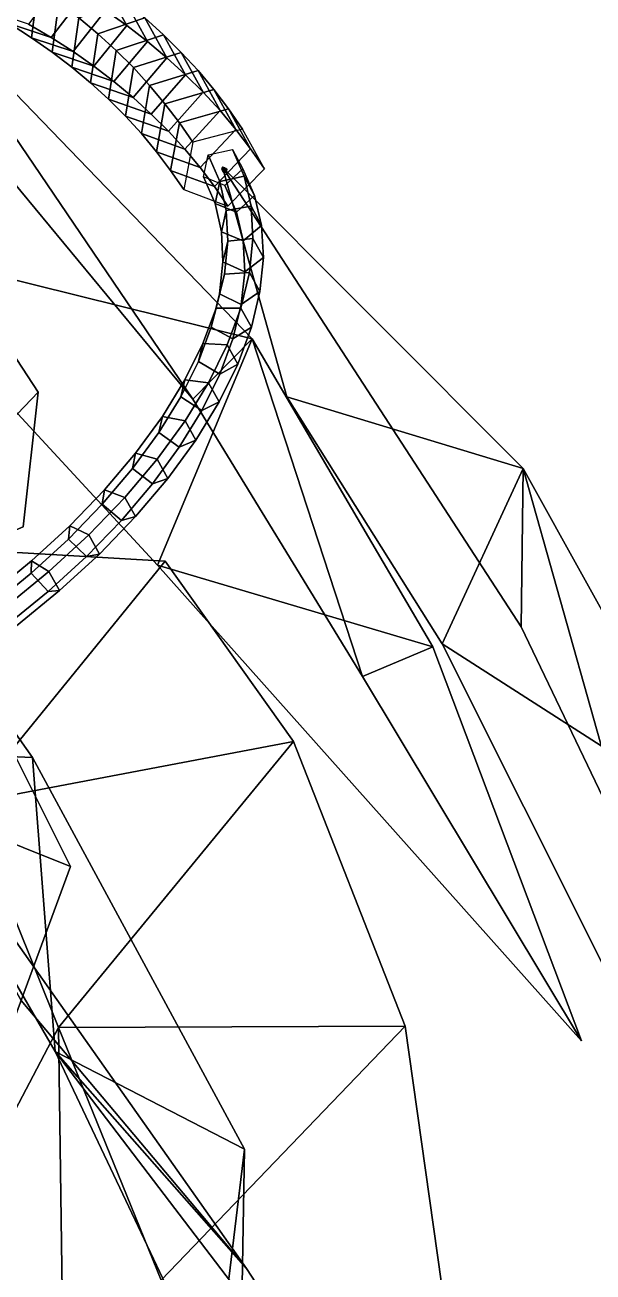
# Model space of a CAD drawing. Header units: metres. Extents: x -219 to 389, y -251 to 301.
# Drawn here: x 354.96 to 364.28, y -46.9 to -26.41 of the extents above; entities that cross this region are included whole.
import ezdxf

# ---------------------------------------------------------------- set-up
doc = ezdxf.new("R2010")
doc.units = ezdxf.units.M

msp = doc.modelspace()

# ---------------------------------------------------------------- linework, layer by layer
at = {"layer": 'Breeder_Intrnd', "color": 3}
for points in [[(354.8154, -25.5733, 876.4304), (355.1725, -25.8034, 877.0526), (355.0687, -26.6214, 876.8098), (354.7175, -26.395, 876.1978)], [(356.278, -26.1755, 876.2803), (356.63, -26.4226, 876.9232), (356.269, -25.7659, 877.3732), (355.9169, -25.5189, 876.7303)], [(355.0194, -26.4009, 875.0953), (355.3908, -26.6201, 875.713), (355.9111, -25.9395, 875.6416), (355.5295, -25.7146, 875.0074)], [(355.1725, -25.8034, 877.0526), (355.5152, -26.0442, 877.6788), (355.4057, -26.8583, 877.4258), (355.0687, -26.6214, 876.8098)], [(356.63, -26.4226, 876.9232), (356.9669, -26.6806, 877.5699), (356.6059, -26.02393, 878.02), (356.269, -25.7659, 877.3732)], [(355.3908, -26.6201, 875.713), (355.748, -26.8501, 876.3352), (356.278, -26.1755, 876.2803), (355.9111, -25.9395, 875.6416)], [(354.3523, -26.1794, 875.5901), (354.7175, -26.395, 876.1978), (355.3908, -26.6201, 875.713), (355.0194, -26.4009, 875.0953)], [(355.5152, -26.0442, 877.6788), (355.8432, -26.2955, 878.3087), (355.7281, -27.1057, 878.0454), (355.4057, -26.8583, 877.4258)], [(355.748, -26.8501, 876.3352), (356.0907, -27.09092, 876.9615), (356.63, -26.4226, 876.9232), (356.278, -26.1755, 876.2803)], [(356.6059, -26.02393, 878.02), (356.9276, -26.2926, 878.6701), (356.1563, -26.5574, 878.942), (355.8432, -26.2955, 878.3087)], [(356.9669, -26.6806, 877.5699), (357.2886, -26.9493, 878.22), (356.9276, -26.2926, 878.6701), (356.6059, -26.02393, 878.02)], [(354.7175, -26.395, 876.1978), (355.0687, -26.6214, 876.8098), (355.748, -26.8501, 876.3352), (355.3908, -26.6201, 875.713)], [(355.8432, -26.2955, 878.3087), (356.1563, -26.5574, 878.942), (356.036, -27.3633, 878.6683), (355.7281, -27.1057, 878.0454)], [(356.0907, -27.09092, 876.9615), (356.4187, -27.3423, 877.5914), (356.9669, -26.6806, 877.5699), (356.63, -26.4226, 876.9232)], [(356.9276, -26.2926, 878.6701), (357.2337, -26.5719, 879.3232), (356.4543, -26.8295, 879.5782), (356.1563, -26.5574, 878.942)], [(357.2886, -26.9493, 878.22), (357.5948, -27.2285, 878.8732), (357.2337, -26.5719, 879.3232), (356.9276, -26.2926, 878.6701)], [(355.0687, -26.6214, 876.8098), (355.4057, -26.8583, 877.4258), (356.0907, -27.09092, 876.9615), (355.748, -26.8501, 876.3352)], [(356.1563, -26.5574, 878.942), (356.4543, -26.8295, 879.5782), (356.329, -27.6311, 879.2941), (356.036, -27.3633, 878.6683)], [(357.2337, -26.5719, 879.3232), (357.5243, -26.8615, 879.9789), (356.7371, -27.1118, 880.2169), (356.4543, -26.8295, 879.5782)], [(357.5948, -27.2285, 878.8732), (357.8853, -27.5182, 879.5289), (357.5243, -26.8615, 879.9789), (357.2337, -26.5719, 879.3232)], [(356.4543, -26.8295, 879.5782), (356.7371, -27.1118, 880.2169), (356.607, -27.9088, 879.9223), (356.329, -27.6311, 879.2941)], [(356.4187, -27.3423, 877.5914), (356.7318, -27.6041, 878.2247), (357.2886, -26.9493, 878.22), (356.9669, -26.6806, 877.5699)], [(355.4057, -26.8583, 877.4258), (355.7281, -27.1057, 878.0454), (356.4187, -27.3423, 877.5914), (356.0907, -27.09092, 876.9615)], [(356.7318, -27.6041, 878.2247), (357.0298, -27.8763, 878.8608), (357.5948, -27.2285, 878.8732), (357.2886, -26.9493, 878.22)], [(357.5243, -26.8615, 879.9789), (357.799, -27.1614, 880.6369), (357.0044, -27.404, 880.8578), (356.7371, -27.1118, 880.2169)], [(357.8853, -27.5182, 879.5289), (358.16, -27.8181, 880.1869), (357.799, -27.1614, 880.6369), (357.5243, -26.8615, 879.9789)], [(355.7281, -27.1057, 878.0454), (356.036, -27.3633, 878.6683), (356.7318, -27.6041, 878.2247), (356.4187, -27.3423, 877.5914)], [(356.7371, -27.1118, 880.2169), (357.0044, -27.404, 880.8578), (356.8698, -28.1963, 880.5527), (356.607, -27.9088, 879.9223)], [(357.799, -27.1614, 880.6369), (358.0576, -27.4714, 881.2967), (357.2562, -27.7061, 881.5004), (357.0044, -27.404, 880.8578)], [(357.0298, -27.8763, 878.8608), (357.3126, -28.1585, 879.4996), (357.8853, -27.5182, 879.5289), (357.5948, -27.2285, 878.8732)], [(358.16, -27.8181, 880.1869), (358.4187, -28.1281, 880.8467), (358.0576, -27.4714, 881.2967), (357.799, -27.1614, 880.6369)], [(356.036, -27.3633, 878.6683), (356.329, -27.6311, 879.2941), (357.0298, -27.8763, 878.8608), (356.7318, -27.6041, 878.2247)], [(357.0044, -27.404, 880.8578), (357.2562, -27.7061, 881.5004), (357.1173, -28.4935, 881.1848), (356.8698, -28.1963, 880.5527)], [(356.329, -27.6311, 879.2941), (356.607, -27.9088, 879.9223), (357.3126, -28.1585, 879.4996), (357.0298, -27.8763, 878.8608)], [(358.0576, -27.4714, 881.2967), (358.3001, -27.7912, 881.9579), (357.4922, -28.01774, 882.1445), (357.2562, -27.7061, 881.5004)], [(357.3126, -28.1585, 879.4996), (357.5799, -28.4508, 880.1404), (358.16, -27.8181, 880.1869), (357.8853, -27.5182, 879.5289)], [(358.4187, -28.1281, 880.8467), (358.6612, -28.4479, 881.5079), (358.3001, -27.7912, 881.9579), (358.0576, -27.4714, 881.2967)], [(357.2562, -27.7061, 881.5004), (357.4922, -28.01774, 882.1445), (357.3493, -28.8001, 881.8183), (357.1173, -28.4935, 881.1848)], [(358.3001, -27.7912, 881.9579), (358.5263, -28.1207, 882.6202), (357.7123, -28.3387, 882.7896), (357.4922, -28.01774, 882.1445)], [(357.5799, -28.4508, 880.1404), (357.8317, -28.7528, 880.7831), (358.4187, -28.1281, 880.8467), (358.16, -27.8181, 880.1869)], [(358.6612, -28.4479, 881.5079), (358.8874, -28.7774, 882.1702), (358.5263, -28.1207, 882.6202), (358.3001, -27.7912, 881.9579)], [(356.607, -27.9088, 879.9223), (356.8698, -28.1963, 880.5527), (357.5799, -28.4508, 880.1404), (357.3126, -28.1585, 879.4996)], [(357.4922, -28.01774, 882.1445), (357.7123, -28.3387, 882.7896), (357.5657, -29.1159, 882.4528), (357.3493, -28.8001, 881.8183)], [(356.8698, -28.1963, 880.5527), (357.1173, -28.4935, 881.1848), (357.8317, -28.7528, 880.7831), (357.5799, -28.4508, 880.1404)], [(357.8317, -28.7528, 880.7831), (358.0677, -29.06447, 881.4271), (358.6612, -28.4479, 881.5079), (358.4187, -28.1281, 880.8467)], [(358.0677, -29.06447, 881.4271), (358.2878, -29.3855, 882.0722), (358.8874, -28.7774, 882.1702), (358.6612, -28.4479, 881.5079)], [(357.1173, -28.4935, 881.1848), (357.3493, -28.8001, 881.8183), (358.0677, -29.06447, 881.4271), (357.8317, -28.7528, 880.7831)], [(357.3493, -28.8001, 881.8183), (357.5657, -29.1159, 882.4528), (358.2878, -29.3855, 882.0722), (358.0677, -29.06447, 881.4271)]]:
    msp.add_3dface(points, dxfattribs=at)
at = {"layer": 'Breeder_Leaf', "color": 3}
for points in [[(352.8228, -28.8484, 895.997), (355.1752, -32.4427, 893.3918), (351.7573, -36.02292, 892.0449)], [(352.8228, -28.8484, 895.997), (351.7573, -36.02292, 892.0449), (355.1752, -32.4427, 893.3918)], [(351.7573, -36.02292, 892.0449), (355.1752, -32.4427, 893.3918), (354.9269, -34.657, 890.091)], [(351.7573, -36.02292, 892.0449), (354.9269, -34.657, 890.091), (355.1752, -32.4427, 893.3918)], [(351.4908, -33.3392, 861.9722), (355.084, -38.4451, 858.3467), (352.6009, -38.3329, 869.0089)], [(351.4908, -33.3392, 861.9722), (352.6009, -38.3329, 869.0089), (355.084, -38.4451, 858.3467)], [(354.0267, -39.1915, 889.5268), (353.4138, -34.9946, 887.5948), (357.2599, -35.218, 885.6701)], [(354.0267, -39.1915, 889.5268), (357.2599, -35.218, 885.6701), (353.4138, -34.9946, 887.5948)], [(354.0267, -39.1915, 889.5268), (357.2599, -35.218, 885.6701), (359.3654, -38.1832, 882.3113)], [(354.0267, -39.1915, 889.5268), (359.3654, -38.1832, 882.3113), (357.2599, -35.218, 885.6701)], [(352.5932, -38.9875, 890.5348), (353.9252, -36.6734, 886.7147), (355.7035, -40.2331, 885.0676)], [(352.5932, -38.9875, 890.5348), (355.7035, -40.2331, 885.0676), (353.9252, -36.6734, 886.7147)], [(354.0267, -39.1915, 889.5268), (359.3654, -38.1832, 882.3113), (355.5102, -42.88, 886.1258)], [(354.0267, -39.1915, 889.5268), (355.5102, -42.88, 886.1258), (359.3654, -38.1832, 882.3113)], [(359.3654, -38.1832, 882.3113), (361.1984, -42.8597, 879.1144), (355.5102, -42.88, 886.1258)], [(359.3654, -38.1832, 882.3113), (355.5102, -42.88, 886.1258), (361.1984, -42.8597, 879.1144)], [(352.6009, -38.3329, 869.0089), (355.084, -38.4451, 858.3467), (355.4525, -43.2751, 864.7285)], [(352.6009, -38.3329, 869.0089), (355.4525, -43.2751, 864.7285), (355.084, -38.4451, 858.3467)], [(358.5912, -46.8369, 870.4844), (352.6009, -38.3329, 869.0089), (355.4525, -43.2751, 864.7285)], [(358.5912, -46.8369, 870.4844), (355.4525, -43.2751, 864.7285), (352.6009, -38.3329, 869.0089)], [(352.6009, -38.3329, 869.0089), (358.5912, -46.8369, 870.4844), (354.8986, -42.4355, 874.9968)], [(352.6009, -38.3329, 869.0089), (354.8986, -42.4355, 874.9968), (358.5912, -46.8369, 870.4844)], [(355.084, -38.4451, 858.3467), (358.5589, -44.8767, 855.9496), (355.4525, -43.2751, 864.7285)], [(355.084, -38.4451, 858.3467), (355.4525, -43.2751, 864.7285), (358.5589, -44.8767, 855.9496)], [(352.5932, -38.9875, 890.5348), (355.7035, -40.2331, 885.0676), (354.0584, -44.6939, 883.6886)], [(352.5932, -38.9875, 890.5348), (354.0584, -44.6939, 883.6886), (355.7035, -40.2331, 885.0676)], [(353.1349, -47.3993, 889.7804), (354.0267, -39.1915, 889.5268), (355.5102, -42.88, 886.1258)], [(353.1349, -47.3993, 889.7804), (355.5102, -42.88, 886.1258), (354.0267, -39.1915, 889.5268)], [(355.5102, -42.88, 886.1258), (355.6318, -51.5431, 886.19), (353.1349, -47.3993, 889.7804)], [(355.5102, -42.88, 886.1258), (353.1349, -47.3993, 889.7804), (355.6318, -51.5431, 886.19)], [(355.5102, -42.88, 886.1258), (361.1984, -42.8597, 879.1144), (357.1912, -47.0294, 882.3101)], [(355.5102, -42.88, 886.1258), (357.1912, -47.0294, 882.3101), (361.1984, -42.8597, 879.1144)], [(355.6318, -51.5431, 886.19), (355.5102, -42.88, 886.1258), (357.1912, -47.0294, 882.3101)], [(355.6318, -51.5431, 886.19), (357.1912, -47.0294, 882.3101), (355.5102, -42.88, 886.1258)], [(361.1984, -42.8597, 879.1144), (361.9979, -48.5191, 876.3604), (357.1912, -47.0294, 882.3101)], [(361.1984, -42.8597, 879.1144), (357.1912, -47.0294, 882.3101), (361.9979, -48.5191, 876.3604)], [(355.4525, -43.2751, 864.7285), (358.5589, -44.8767, 855.9496), (358.4802, -49.6588, 859.3769)], [(355.4525, -43.2751, 864.7285), (358.4802, -49.6588, 859.3769), (358.5589, -44.8767, 855.9496)], [(358.4802, -49.6588, 859.3769), (361.0667, -50.6439, 864.3911), (355.4525, -43.2751, 864.7285)], [(358.4802, -49.6588, 859.3769), (355.4525, -43.2751, 864.7285), (361.0667, -50.6439, 864.3911)], [(355.4525, -43.2751, 864.7285), (361.0667, -50.6439, 864.3911), (358.5912, -46.8369, 870.4844)], [(355.4525, -43.2751, 864.7285), (358.5912, -46.8369, 870.4844), (361.0667, -50.6439, 864.3911)], [(358.5589, -44.8767, 855.9496), (357.1456, -56.6161, 854.2147), (358.4802, -49.6588, 859.3769)], [(358.5589, -44.8767, 855.9496), (358.4802, -49.6588, 859.3769), (357.1456, -56.6161, 854.2147)]]:
    msp.add_3dface(points, dxfattribs=at)
at = {"layer": 'Breeder_Mrstm', "color": 3}
for points in [[(358.1985, -28.7461, 882.4208), (358.1911, -28.7823, 882.5116), (358.2104, -28.7646, 882.5167)], [(358.1985, -28.7461, 882.4208), (358.2104, -28.7646, 882.5167), (358.1911, -28.7823, 882.5116)], [(358.1911, -28.7823, 882.5116), (358.1992, -28.8023, 882.5458), (358.2104, -28.7646, 882.5167)], [(358.1911, -28.7823, 882.5116), (358.2104, -28.7646, 882.5167), (358.1992, -28.8023, 882.5458)], [(358.1985, -28.7461, 882.4208), (358.2079, -28.8156, 882.4893), (358.1975, -28.7968, 882.5051)], [(358.1985, -28.7461, 882.4208), (358.1975, -28.7968, 882.5051), (358.2079, -28.8156, 882.4893)], [(358.1975, -28.7968, 882.5051), (358.2006, -28.7713, 882.5208), (358.1985, -28.7461, 882.4208)], [(358.1975, -28.7968, 882.5051), (358.1985, -28.7461, 882.4208), (358.2006, -28.7713, 882.5208)], [(358.1975, -28.7968, 882.5051), (358.2121, -28.8143, 882.5384), (358.2006, -28.7713, 882.5208)], [(358.1975, -28.7968, 882.5051), (358.2006, -28.7713, 882.5208), (358.2121, -28.8143, 882.5384)], [(358.2079, -28.8156, 882.4893), (358.221, -28.8365, 882.5214), (358.1975, -28.7968, 882.5051)], [(358.2079, -28.8156, 882.4893), (358.1975, -28.7968, 882.5051), (358.221, -28.8365, 882.5214)], [(358.1975, -28.7968, 882.5051), (358.221, -28.8365, 882.5214), (358.2121, -28.8143, 882.5384)], [(358.1975, -28.7968, 882.5051), (358.2121, -28.8143, 882.5384), (358.221, -28.8365, 882.5214)], [(358.1985, -28.7461, 882.4208), (358.2485, -28.8059, 882.4803), (358.2241, -28.8136, 882.4877)], [(358.1985, -28.7461, 882.4208), (358.2241, -28.8136, 882.4877), (358.2485, -28.8059, 882.4803)], [(358.2241, -28.8136, 882.4877), (358.1987, -28.8084, 882.503), (358.1985, -28.7461, 882.4208)], [(358.2241, -28.8136, 882.4877), (358.1985, -28.7461, 882.4208), (358.1987, -28.8084, 882.503)], [(358.1985, -28.7461, 882.4208), (358.257, -28.7673, 882.4966), (358.2531, -28.7924, 882.4883)], [(358.1985, -28.7461, 882.4208), (358.2531, -28.7924, 882.4883), (358.257, -28.7673, 882.4966)], [(358.2531, -28.7924, 882.4883), (358.2355, -28.8167, 882.4863), (358.1985, -28.7461, 882.4208)], [(358.2531, -28.7924, 882.4883), (358.1985, -28.7461, 882.4208), (358.2355, -28.8167, 882.4863)], [(358.1985, -28.7461, 882.4208), (358.2217, -28.7528, 882.5159), (358.2448, -28.7623, 882.5061)], [(358.1985, -28.7461, 882.4208), (358.2448, -28.7623, 882.5061), (358.2217, -28.7528, 882.5159)], [(358.2448, -28.7623, 882.5061), (358.2605, -28.7847, 882.4937), (358.1985, -28.7461, 882.4208)], [(358.2448, -28.7623, 882.5061), (358.1985, -28.7461, 882.4208), (358.2605, -28.7847, 882.4937)], [(358.2104, -28.7646, 882.5167), (358.2393, -28.7564, 882.515), (358.1985, -28.7461, 882.4208)], [(358.2104, -28.7646, 882.5167), (358.1985, -28.7461, 882.4208), (358.2393, -28.7564, 882.515)], [(358.2241, -28.8136, 882.4877), (358.2375, -28.8282, 882.5228), (358.1987, -28.8084, 882.503)], [(358.2241, -28.8136, 882.4877), (358.1987, -28.8084, 882.503), (358.2375, -28.8282, 882.5228)], [(358.1987, -28.8084, 882.503), (358.2375, -28.8282, 882.5228), (358.2136, -28.817, 882.5359)], [(358.1987, -28.8084, 882.503), (358.2136, -28.817, 882.5359), (358.2375, -28.8282, 882.5228)], [(358.2104, -28.7646, 882.5167), (358.1992, -28.8023, 882.5458), (358.2223, -28.7845, 882.5497)], [(358.2104, -28.7646, 882.5167), (358.2223, -28.7845, 882.5497), (358.1992, -28.8023, 882.5458)], [(358.2006, -28.7713, 882.5208), (358.2121, -28.8143, 882.5384), (358.2189, -28.7876, 882.5488)], [(358.2006, -28.7713, 882.5208), (358.2189, -28.7876, 882.5488), (358.2121, -28.8143, 882.5384)], [(358.2104, -28.7646, 882.5167), (358.2223, -28.7845, 882.5497), (358.2393, -28.7564, 882.515)], [(358.2104, -28.7646, 882.5167), (358.2393, -28.7564, 882.515), (358.2223, -28.7845, 882.5497)], [(358.2217, -28.7528, 882.5159), (358.2299, -28.7679, 882.5524), (358.2448, -28.7623, 882.5061)], [(358.2217, -28.7528, 882.5159), (358.2448, -28.7623, 882.5061), (358.2299, -28.7679, 882.5524)], [(358.2393, -28.7564, 882.515), (358.2223, -28.7845, 882.5497), (358.2503, -28.7793, 882.5422)], [(358.2393, -28.7564, 882.515), (358.2503, -28.7793, 882.5422), (358.2223, -28.7845, 882.5497)], [(358.2485, -28.8059, 882.4803), (358.2647, -28.8224, 882.5134), (358.2241, -28.8136, 882.4877)], [(358.2485, -28.8059, 882.4803), (358.2241, -28.8136, 882.4877), (358.2647, -28.8224, 882.5134)], [(358.2241, -28.8136, 882.4877), (358.2647, -28.8224, 882.5134), (358.2375, -28.8282, 882.5228)], [(358.2241, -28.8136, 882.4877), (358.2375, -28.8282, 882.5228), (358.2647, -28.8224, 882.5134)], [(358.2448, -28.7623, 882.5061), (358.2299, -28.7679, 882.5524), (358.2537, -28.7808, 882.5409)], [(358.2448, -28.7623, 882.5061), (358.2537, -28.7808, 882.5409), (358.2299, -28.7679, 882.5524)], [(358.2531, -28.7924, 882.4883), (358.263, -28.8076, 882.5244), (358.2355, -28.8167, 882.4863)], [(358.2531, -28.7924, 882.4883), (358.2355, -28.8167, 882.4863), (358.263, -28.8076, 882.5244)], [(358.2355, -28.8167, 882.4863), (358.263, -28.8076, 882.5244), (358.2411, -28.827, 882.5216)], [(358.2355, -28.8167, 882.4863), (358.2411, -28.827, 882.5216), (358.263, -28.8076, 882.5244)], [(358.2448, -28.7623, 882.5061), (358.2537, -28.7808, 882.5409), (358.2605, -28.7847, 882.4937)], [(358.2448, -28.7623, 882.5061), (358.2605, -28.7847, 882.4937), (358.2537, -28.7808, 882.5409)], [(358.257, -28.7673, 882.4966), (358.2702, -28.7803, 882.5325), (358.2531, -28.7924, 882.4883)], [(358.257, -28.7673, 882.4966), (358.2531, -28.7924, 882.4883), (358.2702, -28.7803, 882.5325)], [(358.2531, -28.7924, 882.4883), (358.2702, -28.7803, 882.5325), (358.263, -28.8076, 882.5244)], [(358.2531, -28.7924, 882.4883), (358.263, -28.8076, 882.5244), (358.2702, -28.7803, 882.5325)], [(358.2605, -28.7847, 882.4937), (358.2537, -28.7808, 882.5409), (358.2636, -28.8038, 882.5255)], [(358.2605, -28.7847, 882.4937), (358.2636, -28.8038, 882.5255), (358.2537, -28.7808, 882.5409)]]:
    msp.add_3dface(points, dxfattribs=at)
at = {"layer": 'Breeder_Petiole', "color": 3}
for points in [[(358.3628, -28.4585, 882.5403), (358.554, -28.8973, 883.3339), (358.1537, -28.9845, 883.3821), (357.9625, -28.5458, 882.5884)], [(358.536, -28.7736, 882.3243), (358.7272, -29.2124, 883.118), (358.554, -28.8973, 883.3339), (358.3628, -28.4585, 882.5403)], [(357.9625, -28.5458, 882.5884), (358.1537, -28.9845, 883.3821), (358.0775, -29.3468, 883.2002), (357.8863, -28.908, 882.4066)], [(358.2386, -29.04804, 882.2443), (358.4298, -29.4868, 883.0379), (358.7272, -29.2124, 883.118), (358.536, -28.7736, 882.3243)], [(357.8863, -28.908, 882.4066), (358.0775, -29.3468, 883.2002), (358.4298, -29.4868, 883.0379), (358.2386, -29.04804, 882.2443)], [(358.1537, -28.9845, 883.3821), (358.2617, -29.4576, 884.159), (358.1815, -29.8081, 883.9568), (358.0775, -29.3468, 883.2002)], [(358.554, -28.8973, 883.3339), (358.6682, -29.3895, 884.1437), (358.2617, -29.4576, 884.159), (358.1537, -28.9845, 883.3821)], [(358.7272, -29.2124, 883.118), (358.8414, -29.7046, 883.9278), (358.6682, -29.3895, 884.1437), (358.554, -28.8973, 883.3339)], [(358.4298, -29.4868, 883.0379), (358.5378, -29.9599, 883.8148), (358.8414, -29.7046, 883.9278), (358.7272, -29.2124, 883.118)], [(358.0775, -29.3468, 883.2002), (358.1815, -29.8081, 883.9568), (358.5378, -29.9599, 883.8148), (358.4298, -29.4868, 883.0379)], [(358.2617, -29.4576, 884.159), (358.288, -29.9653, 884.9209), (358.2061, -30.3031, 884.6989), (358.1815, -29.8081, 883.9568)], [(358.6682, -29.3895, 884.1437), (358.6974, -29.9179, 884.9381), (358.288, -29.9653, 884.9209), (358.2617, -29.4576, 884.159)], [(358.8414, -29.7046, 883.9278), (358.8706, -30.233, 884.7222), (358.6974, -29.9179, 884.9381), (358.6682, -29.3895, 884.1437)], [(358.1815, -29.8081, 883.9568), (358.2061, -30.3031, 884.6989), (358.5641, -30.4676, 884.5767), (358.5378, -29.9599, 883.8148)], [(358.5378, -29.9599, 883.8148), (358.5641, -30.4676, 884.5767), (358.8706, -30.233, 884.7222), (358.8414, -29.7046, 883.9278)], [(358.288, -29.9653, 884.9209), (358.2325, -30.5028, 885.6606), (358.151, -30.827, 885.4191), (358.2061, -30.3031, 884.6989)], [(358.6974, -29.9179, 884.9381), (358.6412, -30.4773, 885.7095), (358.2325, -30.5028, 885.6606), (358.288, -29.9653, 884.9209)], [(358.8706, -30.233, 884.7222), (358.8145, -30.7924, 885.4935), (358.6412, -30.4773, 885.7095), (358.6974, -29.9179, 884.9381)], [(358.2061, -30.3031, 884.6989), (358.151, -30.827, 885.4191), (358.5086, -31.00506, 885.3164), (358.5641, -30.4676, 884.5767)], [(358.5641, -30.4676, 884.5767), (358.5086, -31.00506, 885.3164), (358.8145, -30.7924, 885.4935), (358.8706, -30.233, 884.7222)], [(358.2325, -30.5028, 885.6606), (358.0956, -31.06481, 886.3709), (358.0166, -31.3748, 886.1106), (358.151, -30.827, 885.4191)], [(358.6412, -30.4773, 885.7095), (358.5004, -31.06256, 886.4504), (358.0956, -31.06481, 886.3709), (358.2325, -30.5028, 885.6606)], [(358.8145, -30.7924, 885.4935), (358.6736, -31.3776, 886.2344), (358.5004, -31.06256, 886.4504), (358.6412, -30.4773, 885.7095)], [(358.151, -30.827, 885.4191), (358.0166, -31.3748, 886.1106), (358.3718, -31.567, 886.0267), (358.5086, -31.00506, 885.3164)], [(358.5086, -31.00506, 885.3164), (358.3718, -31.567, 886.0267), (358.6736, -31.3776, 886.2344), (358.8145, -30.7924, 885.4935)], [(358.0956, -31.06481, 886.3709), (357.8788, -31.6459, 887.045), (357.8044, -31.9411, 886.7667), (358.0166, -31.3748, 886.1106)], [(358.5004, -31.06256, 886.4504), (358.2761, -31.6678, 887.1536), (357.8788, -31.6459, 887.045), (358.0956, -31.06481, 886.3709)], [(358.6736, -31.3776, 886.2344), (358.4493, -31.9828, 886.9377), (358.2761, -31.6678, 887.1536), (358.5004, -31.06256, 886.4504)], [(358.0166, -31.3748, 886.1106), (357.8044, -31.9411, 886.7667), (358.1549, -32.1481, 886.7007), (358.3718, -31.567, 886.0267)], [(358.3718, -31.567, 886.0267), (358.1549, -32.1481, 886.7007), (358.4493, -31.9828, 886.9377), (358.6736, -31.3776, 886.2344)], [(357.8788, -31.6459, 887.045), (357.584, -32.2406, 887.6763), (357.5162, -32.5205, 887.381), (357.8044, -31.9411, 886.7667)], [(358.2761, -31.6678, 887.1536), (357.9706, -32.2872, 887.8124), (357.584, -32.2406, 887.6763), (357.8788, -31.6459, 887.045)], [(358.4493, -31.9828, 886.9377), (358.1438, -32.6023, 887.5965), (357.9706, -32.2872, 887.8124), (358.2761, -31.6678, 887.1536)], [(357.8044, -31.9411, 886.7667), (357.5162, -32.5205, 887.381), (357.8602, -32.7428, 887.3321), (358.1549, -32.1481, 886.7007)], [(358.1549, -32.1481, 886.7007), (357.8602, -32.7428, 887.3321), (358.1438, -32.6023, 887.5965), (358.4493, -31.9828, 886.9377)], [(357.584, -32.2406, 887.6763), (357.2142, -32.8431, 888.2587), (357.155, -33.1075, 887.9478), (357.5162, -32.5205, 887.381)], [(357.9706, -32.2872, 887.8124), (357.5868, -32.915, 888.4205), (357.2142, -32.8431, 888.2587), (357.584, -32.2406, 887.6763)], [(358.1438, -32.6023, 887.5965), (357.76, -33.2301, 888.2046), (357.5868, -32.915, 888.4205), (357.9706, -32.2872, 887.8124)], [(357.5162, -32.5205, 887.381), (357.155, -33.1075, 887.9478), (357.4904, -33.3453, 887.9146), (357.8602, -32.7428, 887.3321)], [(357.8602, -32.7428, 887.3321), (357.4904, -33.3453, 887.9146), (357.76, -33.2301, 888.2046), (358.1438, -32.6023, 887.5965)], [(357.2142, -32.8431, 888.2587), (356.7729, -33.4476, 888.7867), (356.7242, -33.6964, 888.4614), (357.155, -33.1075, 887.9478)], [(357.5868, -32.915, 888.4205), (357.1283, -33.5449, 888.972), (356.7729, -33.4476, 888.7867), (357.2142, -32.8431, 888.2587)], [(357.76, -33.2301, 888.2046), (357.3016, -33.86, 888.756), (357.1283, -33.5449, 888.972), (357.5868, -32.915, 888.4205)], [(357.155, -33.1075, 887.9478), (356.7242, -33.6964, 888.4614), (357.049, -33.9498, 888.4426), (357.4904, -33.3453, 887.9146)], [(357.4904, -33.3453, 887.9146), (357.049, -33.9498, 888.4426), (357.3016, -33.86, 888.756), (357.76, -33.2301, 888.2046)], [(356.7729, -33.4476, 888.7867), (356.2643, -34.04836, 889.2552), (356.2279, -34.2815, 888.9171), (356.7242, -33.6964, 888.4614)], [(357.1283, -33.5449, 888.972), (356.5997, -34.1711, 889.4615), (356.2643, -34.04836, 889.2552), (356.7729, -33.4476, 888.7867)], [(357.3016, -33.86, 888.756), (356.7729, -34.4862, 889.2456), (356.5997, -34.1711, 889.4615), (357.1283, -33.5449, 888.972)], [(356.7242, -33.6964, 888.4614), (356.2279, -34.2815, 888.9171), (356.5404, -34.5506, 888.9111), (357.049, -33.9498, 888.4426)], [(357.049, -33.9498, 888.4426), (356.5404, -34.5506, 888.9111), (356.7729, -34.4862, 889.2456), (357.3016, -33.86, 888.756)], [(356.2643, -34.04836, 889.2552), (355.6933, -34.6394, 889.6598), (355.6709, -34.8572, 889.3102), (356.2279, -34.2815, 888.9171)], [(356.5997, -34.1711, 889.4615), (356.006, -34.7873, 889.8845), (355.6933, -34.6394, 889.6598), (356.2643, -34.04836, 889.2552)], [(356.7729, -34.4862, 889.2456), (356.1792, -35.1024, 889.6685), (356.006, -34.7873, 889.8845), (356.5997, -34.1711, 889.4615)], [(356.2279, -34.2815, 888.9171), (355.6709, -34.8572, 889.3102), (355.9695, -35.1417, 889.3156), (356.5404, -34.5506, 888.9111)], [(356.5404, -34.5506, 888.9111), (355.9695, -35.1417, 889.3156), (356.1792, -35.1024, 889.6685), (356.7729, -34.4862, 889.2456)], [(355.6933, -34.6394, 889.6598), (355.0655, -35.2153, 889.9964), (355.0586, -35.4179, 889.6372), (355.6709, -34.8572, 889.3102)], [(356.006, -34.7873, 889.8845), (355.3529, -35.3878, 890.2367), (355.0655, -35.2153, 889.9964), (355.6933, -34.6394, 889.6598)], [(356.1792, -35.1024, 889.6685), (355.5261, -35.7029, 890.0208), (355.3529, -35.3878, 890.2367), (356.006, -34.7873, 889.8845)], [(355.6709, -34.8572, 889.3102), (355.0586, -35.4179, 889.6372), (355.3416, -35.7175, 889.6522), (355.9695, -35.1417, 889.3156)], [(355.3529, -35.3878, 890.2367), (354.6467, -35.9667, 890.5148), (354.3869, -35.7703, 890.2618), (355.0655, -35.2153, 889.9964)], [(355.0655, -35.2153, 889.9964), (354.3869, -35.7703, 890.2618), (354.3969, -35.9583, 889.8948), (355.0586, -35.4179, 889.6372)], [(355.9695, -35.1417, 889.3156), (355.3416, -35.7175, 889.6522), (355.5261, -35.7029, 890.0208), (356.1792, -35.1024, 889.6685)], [(355.0586, -35.4179, 889.6372), (354.3969, -35.9583, 889.8948), (354.663, -36.2725, 889.9176), (355.3416, -35.7175, 889.6522)], [(355.5261, -35.7029, 890.0208), (354.82, -36.2817, 890.2989), (354.6467, -35.9667, 890.5148), (355.3529, -35.3878, 890.2367)], [(355.3416, -35.7175, 889.6522), (354.663, -36.2725, 889.9176), (354.82, -36.2817, 890.2989), (355.5261, -35.7029, 890.0208)]]:
    msp.add_3dface(points, dxfattribs=at)
at = {"layer": 'Breeder_Stipule', "color": 3}
for points in [[(353.1473, -25.8165, 856.6751), (352.222, -29.9646, 849.4016), (358.6855, -31.567, 851.5476)], [(353.1473, -25.8165, 856.6751), (358.6855, -31.567, 851.5476), (352.222, -29.9646, 849.4016)], [(358.6855, -31.567, 851.5476), (357.7138, -32.559, 858.0552), (353.1473, -25.8165, 856.6751)], [(358.6855, -31.567, 851.5476), (353.1473, -25.8165, 856.6751), (357.7138, -32.559, 858.0552)], [(353.1473, -25.8165, 856.6751), (357.7138, -32.559, 858.0552), (354.413, -28.5746, 862.4083)], [(353.1473, -25.8165, 856.6751), (354.413, -28.5746, 862.4083), (357.7138, -32.559, 858.0552)], [(358.1985, -28.7461, 882.4208), (359.2535, -32.5212, 874.1456), (363.1337, -33.6978, 878.0312)], [(358.1985, -28.7461, 882.4208), (363.1337, -33.6978, 878.0312), (359.2535, -32.5212, 874.1456)], [(363.1337, -33.6978, 878.0312), (363.1007, -36.2989, 882.7056), (358.1985, -28.7461, 882.4208)], [(363.1337, -33.6978, 878.0312), (358.1985, -28.7461, 882.4208), (363.1007, -36.2989, 882.7056)], [(358.6855, -31.567, 851.5476), (352.222, -29.9646, 849.4016), (357.131, -35.2839, 846.7953)], [(358.6855, -31.567, 851.5476), (357.131, -35.2839, 846.7953), (352.222, -29.9646, 849.4016)], [(358.6855, -31.567, 851.5476), (357.131, -35.2839, 846.7953), (361.6537, -36.6284, 847.9361)], [(358.6855, -31.567, 851.5476), (361.6537, -36.6284, 847.9361), (357.131, -35.2839, 846.7953)], [(360.4978, -37.1128, 853.1528), (357.7138, -32.559, 858.0552), (358.6855, -31.567, 851.5476)], [(360.4978, -37.1128, 853.1528), (358.6855, -31.567, 851.5476), (357.7138, -32.559, 858.0552)], [(360.4978, -37.1128, 853.1528), (358.6855, -31.567, 851.5476), (361.6537, -36.6284, 847.9361)], [(360.4978, -37.1128, 853.1528), (361.6537, -36.6284, 847.9361), (358.6855, -31.567, 851.5476)], [(363.1337, -33.6978, 878.0312), (359.2535, -32.5212, 874.1456), (361.806, -36.5743, 871.8484)], [(363.1337, -33.6978, 878.0312), (361.806, -36.5743, 871.8484), (359.2535, -32.5212, 874.1456)], [(363.1337, -33.6978, 878.0312), (361.806, -36.5743, 871.8484), (366.3477, -39.498, 873.8769)], [(363.1337, -33.6978, 878.0312), (366.3477, -39.498, 873.8769), (361.806, -36.5743, 871.8484)], [(363.1337, -33.6978, 878.0312), (364.9543, -40.1667, 879.1422), (363.1007, -36.2989, 882.7056)], [(363.1337, -33.6978, 878.0312), (363.1007, -36.2989, 882.7056), (364.9543, -40.1667, 879.1422)], [(366.3477, -39.498, 873.8769), (364.9543, -40.1667, 879.1422), (363.1337, -33.6978, 878.0312)], [(366.3477, -39.498, 873.8769), (363.1337, -33.6978, 878.0312), (364.9543, -40.1667, 879.1422)], [(361.6537, -36.6284, 847.9361), (357.131, -35.2839, 846.7953), (364.0921, -43.09694, 844.4058)], [(361.6537, -36.6284, 847.9361), (364.0921, -43.09694, 844.4058), (357.131, -35.2839, 846.7953)], [(360.4978, -37.1128, 853.1528), (361.6537, -36.6284, 847.9361), (364.0921, -43.09694, 844.4058)], [(360.4978, -37.1128, 853.1528), (364.0921, -43.09694, 844.4058), (361.6537, -36.6284, 847.9361)], [(366.3477, -39.498, 873.8769), (361.806, -36.5743, 871.8484), (364.4849, -41.9296, 869.752)], [(366.3477, -39.498, 873.8769), (364.4849, -41.9296, 869.752), (361.806, -36.5743, 871.8484)]]:
    msp.add_3dface(points, dxfattribs=at)

doc.saveas('drawing.dxf')
